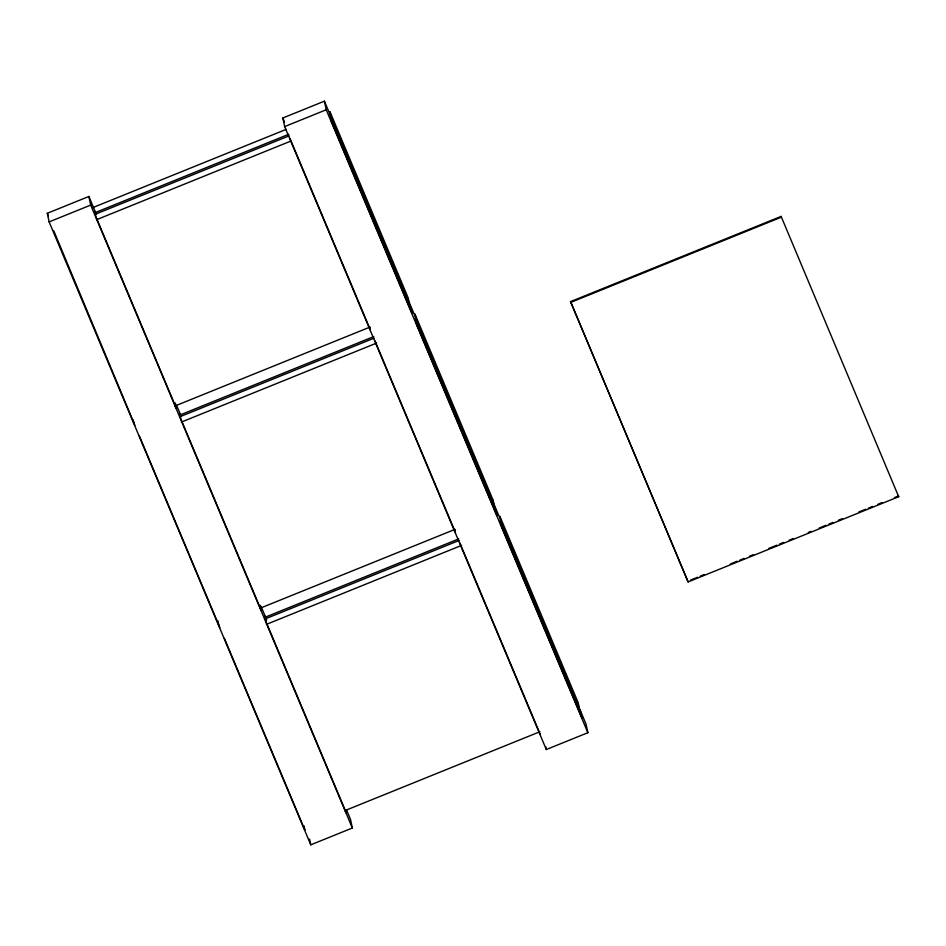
<?xml version="1.0" encoding="UTF-8"?>
<svg xmlns="http://www.w3.org/2000/svg" width="946" height="946" viewBox="0 0 946 946"><rect width="100%" height="100%" fill="white"/><g stroke="black" fill="none" stroke-linecap="round" stroke-linejoin="round"><path stroke-width="1.42" d="M346.52 809.906L350.505 819.402L352.338 828.01L310.773 844.825L49.133 221.896L47.3 213.288L88.865 196.472L96.279 214.127M579.33 708.128L578.16 702.653L499.89 516.303L501.061 521.79L586.035 724.104L587.868 732.712L546.303 749.528L284.651 126.598L282.83 117.99L324.395 101.175L409.37 303.489L408.211 298.014L329.941 111.663L331.1 117.138M49.133 221.896L90.698 205.081L88.865 196.472M284.651 126.598L326.216 109.771L324.395 101.175M92.424 207.765L286.26 129.342M94.955 212.696L288.79 134.261M95.286 214.257L289.121 135.834M96.457 219.732L290.28 141.309M174.726 406.082L369.921 327.103M179.941 415.01L373.765 336.587M180.272 416.583L374.096 338.148M181.431 422.058L376.626 343.079M570.544 301.62L781.124 216.409L898.7 496.709L688.109 581.92L570.544 301.62L688.109 581.92M570.71 302.401L781.29 217.19L781.124 216.409M259.701 608.396L454.896 529.417M264.915 617.336L458.739 538.901M265.247 618.897L459.082 540.473M266.417 624.372L461.601 545.393M690.675 580.04L697.521 577.273M700.253 576.161L704.356 574.506M730.336 563.993L737.171 561.226M739.914 560.115L744.005 558.459M749.48 556.248L753.584 554.581M768.625 548.503L776.832 545.18M779.563 544.068L783.666 542.413M789.141 540.201L793.245 538.534M808.286 532.456L811.018 531.345M819.224 528.022L826.059 525.255M828.791 524.155L832.894 522.488M838.369 520.276L842.472 518.621M858.873 511.975L865.72 509.208M868.452 508.108L872.555 506.441M878.018 504.23L882.121 502.574M894.431 497.596L898.534 495.929L898.7 496.709M344.687 810.722L539.87 731.743M409.039 301.928L415.743 317.903M494.013 504.253L500.73 520.217M326.216 109.771L587.868 732.712M282.83 117.99L284.533 122.058M289.914 138.341L370.418 330.012L369.839 327.269M374.888 340.655L455.404 532.338L454.813 529.594M459.874 542.98L540.379 734.652M176.642 405.444L180.556 414.762M261.061 606.433L266.666 619.796M95.924 214.068L94.789 211.348L95.948 216.823L176.453 408.495L175.294 403.02M180.911 416.382L179.764 413.662L180.934 419.149L261.439 610.82L260.268 605.345M266.453 620.068L264.75 615.988L265.909 621.463L346.413 813.134L345.834 810.403M90.698 205.081L352.338 828.01M47.3 213.288L48.435 216.007M134.9 425.31L53.804 230.907M139.369 435.964L219.874 627.636M224.344 638.278L304.849 829.949L303.973 825.846M579.662 709.701L580.82 715.176M501.392 523.351L502.551 528.826M545.688 746.654L546.303 749.528M494.687 507.375L495.846 512.85M416.417 321.025L417.576 326.5M409.701 305.061L410.871 310.536M331.431 118.711L332.602 124.186M309.555 839.09L310.773 844.825M217.887 620.86L218.751 624.975M133.197 419.918L133.776 422.649M493.185 500.339L414.916 313.989L416.074 319.464L494.344 505.814L493.185 500.339M410.824 307.722L330.32 116.051L331.478 121.526L411.983 313.197L410.824 307.722M495.799 510.036L415.294 318.364L416.453 323.839L496.969 515.511L495.799 510.036M580.785 712.362L500.268 520.69L501.439 526.165L581.944 717.837L580.785 712.362"/></g></svg>
